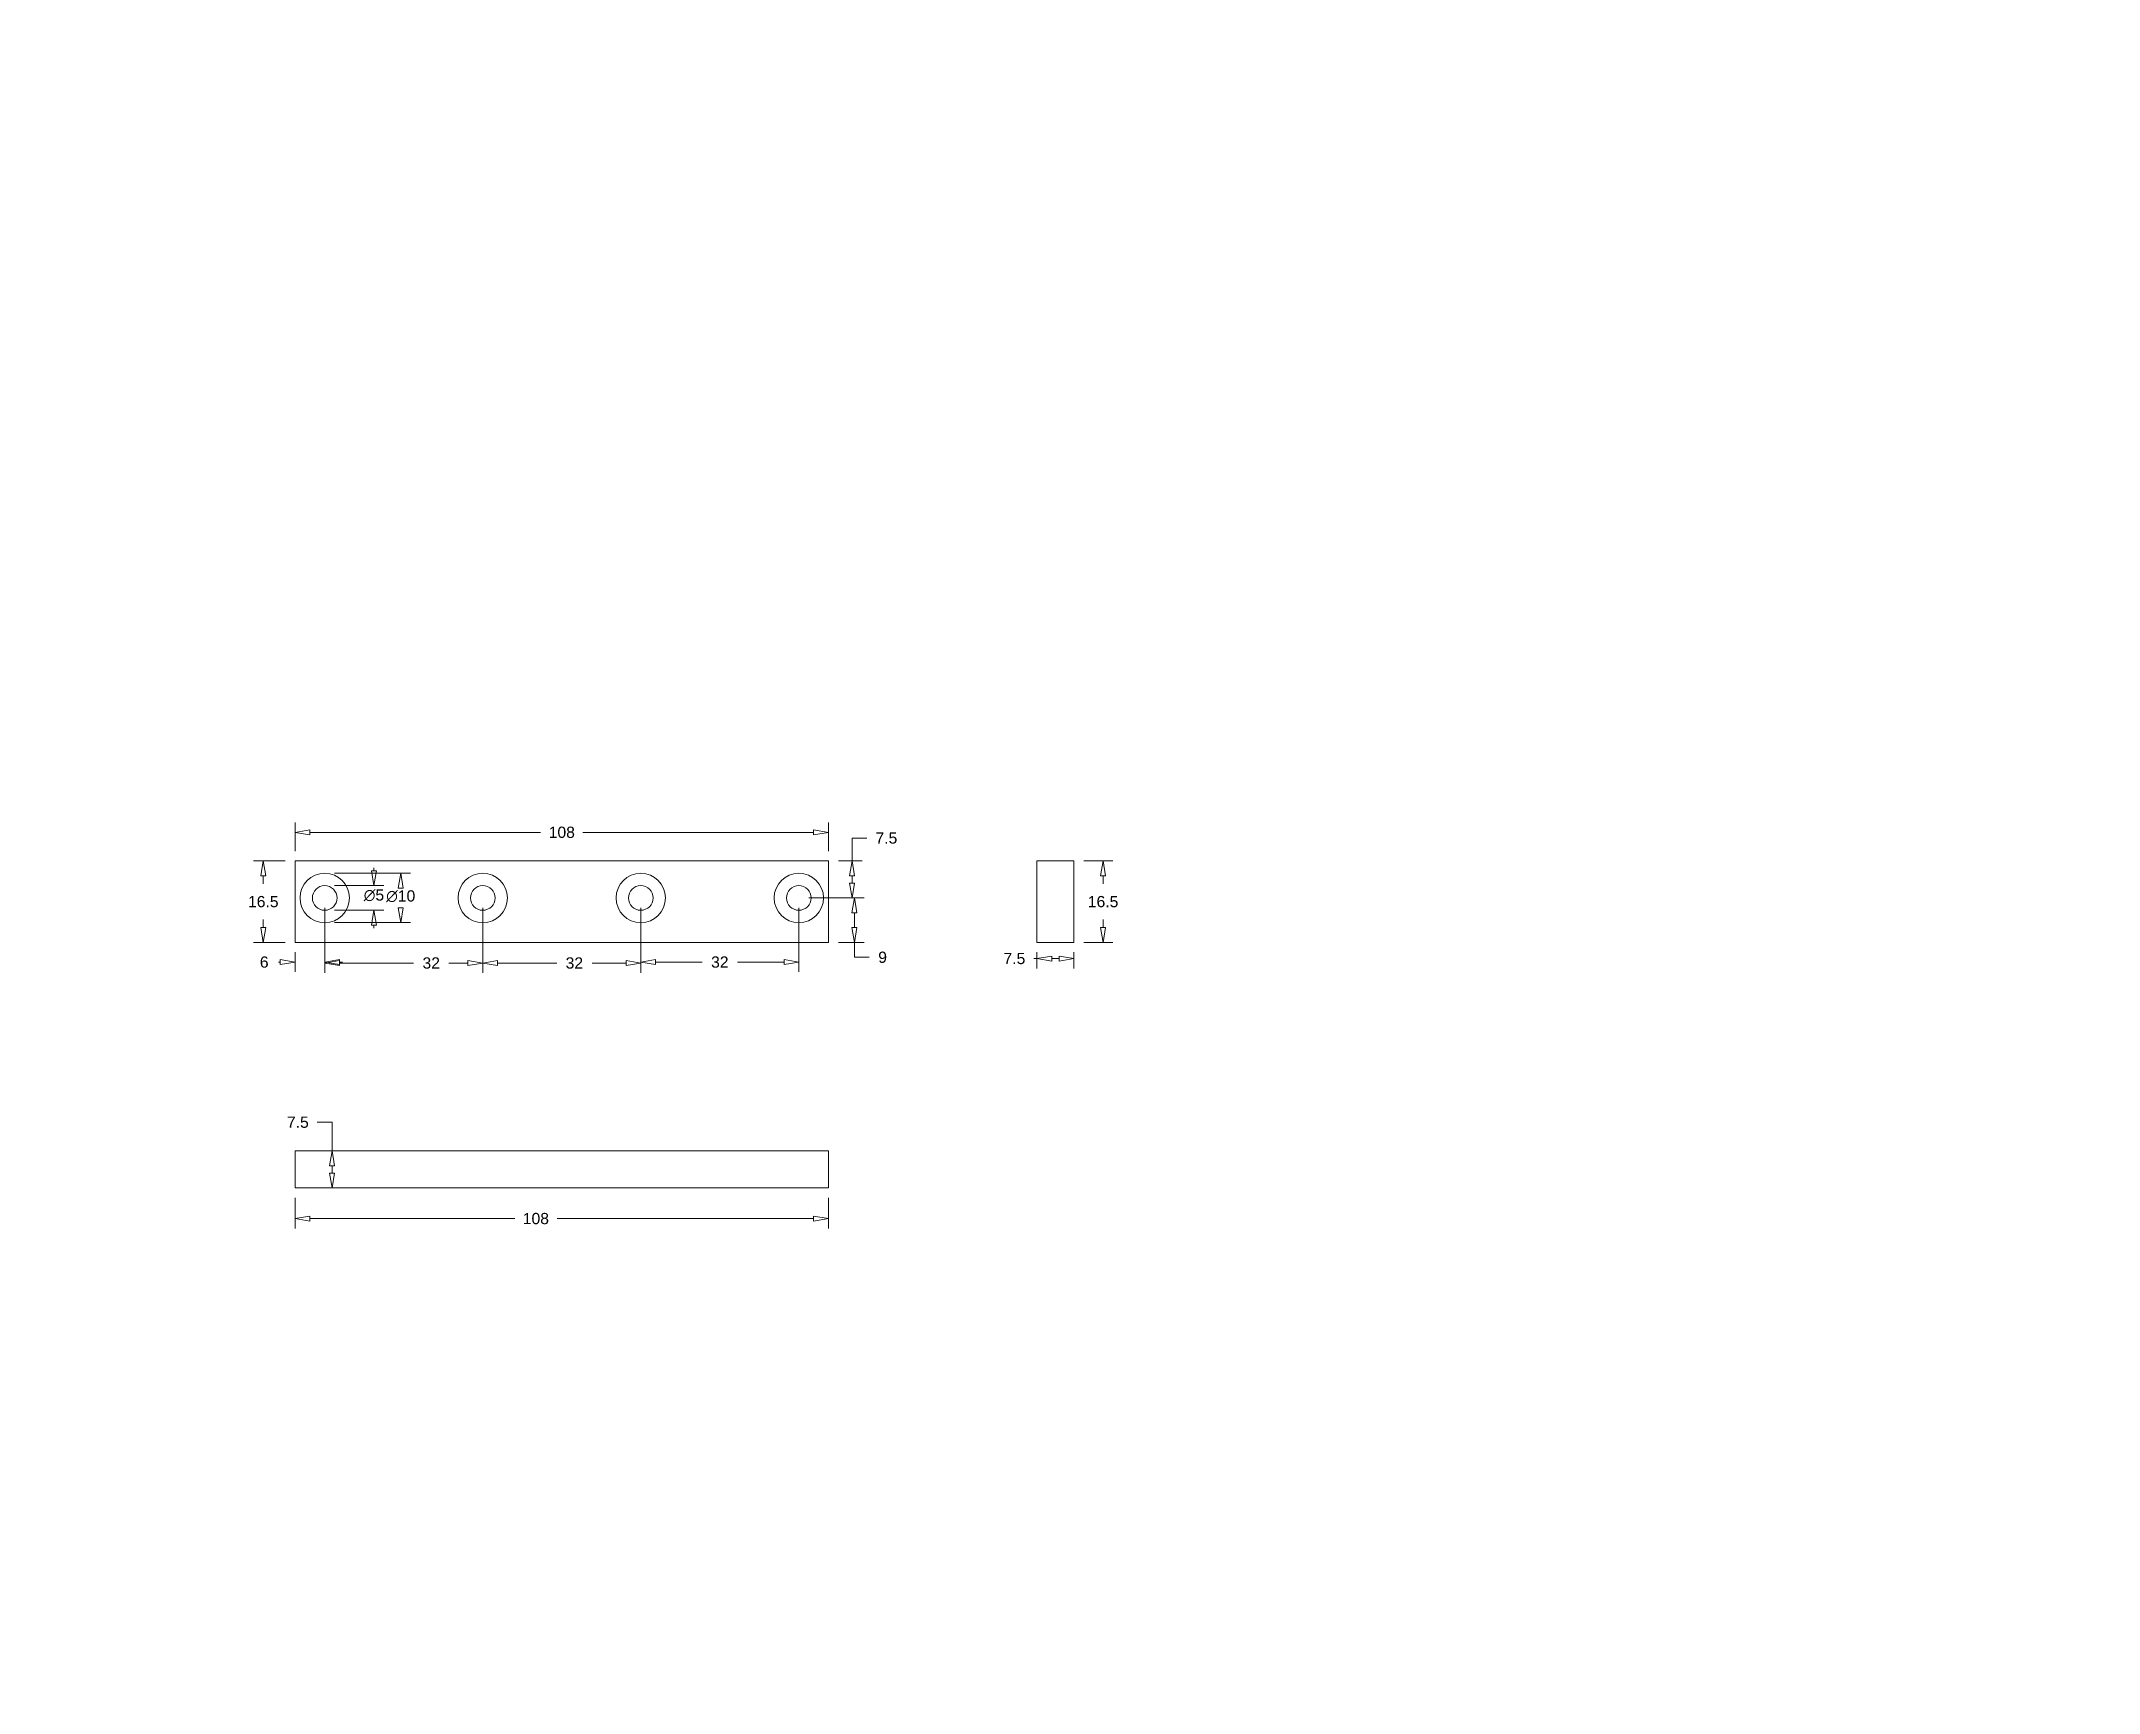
# Model space of a CAD drawing. Header units: millimetres. Extents: x 0 to 417, y 0 to 334.
import ezdxf

# ---------------------------------------------------------------- set-up
doc = ezdxf.new("R2010")
doc.units = ezdxf.units.MM
doc.layers.add('DIMENSIONS', color=7, linetype='Continuous', lineweight=0)
doc.layers.add('VISIBLE', color=7, linetype='Continuous', lineweight=0)
doc.styles.get("Standard").update_dxf_attribs({"font": 'txt', "height": 0.125})
doc.dimstyles.new('ISO-25', dxfattribs={"dimtxt": 2.5, "dimasz": 2.5, "dimexe": 1.25, "dimexo": 0.625, "dimtad": 1, "dimtxsty": 'Standard', "dimcen": 2.5, "dimadec": 0, "dimazin": 0, "dimtfac": 1, "dimtmove": 0, "dimatfit": 3, "dimfxl": 1, "dimarcsym": 0})

# ---------------------------------------------------------------- blocks, each defined once
blk = doc.blocks.new('D1')
at = {"layer": 'DIMENSIONS'}
for p, q in [((67.39, 166.46), (67.39, 167.06)), ((59.43, 163.46), (69.39, 163.46)), ((59.43, 158.46), (69.39, 158.46)), ((67.39, 155.46), (67.39, 154.86))]:
    blk.add_line(p, q, dxfattribs=at)
for points in [[(67.39, 163.46), (66.89, 166.46), (67.89, 166.46), (67.39, 163.46)], [(67.39, 158.46), (67.89, 155.46), (66.89, 155.46), (67.39, 158.46)]]:
    blk.add_lwpolyline(points, dxfattribs=at)
at = {"layer": 'DIMENSIONS', "insert": (67.39, 161.5), "char_height": 2.2754, "attachment_point": 5}
for s in ['{\\fAlibre Symbols|b0|i0|c0|p0;n}{\\fArial|b0|i0|c0|p0;5}{\\fMS Shell Dlg|b0|i0|c0|p0;\\H0.9444444x;}', '{\\fArial|b0|i0|c0|p0;}', '{\\fArial|b0|i0|c0|p0;}']:
    blk.add_mtext(s, dxfattribs=at)
blk = doc.blocks.new('D2')
at = {"layer": 'DIMENSIONS'}
for p, q in [((59.43, 165.96), (74.81, 165.96)), ((72.81, 162.96), (72.81, 162.96)), ((72.81, 158.96), (72.81, 158.96)), ((59.43, 155.96), (74.81, 155.96))]:
    blk.add_line(p, q, dxfattribs=at)
for points in [[(72.81, 165.96), (73.31, 162.96), (72.31, 162.96), (72.81, 165.96)], [(72.81, 155.96), (72.31, 158.96), (73.31, 158.96), (72.81, 155.96)]]:
    blk.add_lwpolyline(points, dxfattribs=at)
at = {"layer": 'DIMENSIONS', "insert": (72.81, 161.3), "char_height": 2.2754, "attachment_point": 5}
for s in ['{\\fAlibre Symbols|b0|i0|c0|p0;n}{\\fArial|b0|i0|c0|p0;10}{\\fMS Shell Dlg|b0|i0|c0|p0;\\H0.9444444x;}', '{\\fArial|b0|i0|c0|p0;}', '{\\fArial|b0|i0|c0|p0;}']:
    blk.add_mtext(s, dxfattribs=at)
blk = doc.blocks.new('D3')
at = {"layer": 'DIMENSIONS'}
for p, q in [((57.43, 158.96), (57.43, 145.97)), ((48.05, 147.97), (48.05, 147.97)), ((48.43, 147.97), (48.05, 147.97)), ((51.43, 149.96), (51.43, 145.97)), ((60.43, 147.97), (61.03, 147.97))]:
    blk.add_line(p, q, dxfattribs=at)
for points in [[(51.43, 147.97), (48.43, 147.47), (48.43, 148.47), (51.43, 147.97)], [(57.43, 147.97), (60.43, 148.47), (60.43, 147.47), (57.43, 147.97)]]:
    blk.add_lwpolyline(points, dxfattribs=at)
at = {"layer": 'DIMENSIONS', "insert": (45.17, 147.97), "char_height": 2.2754, "attachment_point": 5}
for s in ['{\\fArial|b0|i0|c0|p0;6}{\\fArial|b0|i0|c0|p0;}', '{\\fArial|b0|i0|c0|p0;}', '{\\fArial|b0|i0|c0|p0;}']:
    blk.add_mtext(s, dxfattribs=at)
blk = doc.blocks.new('D4')
at = {"layer": 'DIMENSIONS'}
for p, q in [((57.43, 158.96), (57.43, 145.78)), ((89.43, 158.96), (89.43, 145.78)), ((60.43, 147.78), (75.4, 147.78)), ((86.43, 147.78), (82.58, 147.78))]:
    blk.add_line(p, q, dxfattribs=at)
for points in [[(57.43, 147.78), (60.43, 148.28), (60.43, 147.28), (57.43, 147.78)], [(89.43, 147.78), (86.43, 147.28), (86.43, 148.28), (89.43, 147.78)]]:
    blk.add_lwpolyline(points, dxfattribs=at)
at = {"layer": 'DIMENSIONS', "insert": (78.99, 147.78), "char_height": 2.2754, "attachment_point": 5}
for s in ['{\\fArial|b0|i0|c0|p0;32}{\\fArial|b0|i0|c0|p0;}', '{\\fArial|b0|i0|c0|p0;}', '{\\fArial|b0|i0|c0|p0;}']:
    blk.add_mtext(s, dxfattribs=at)
blk = doc.blocks.new('D5')
at = {"layer": 'DIMENSIONS'}
for p, q in [((89.43, 158.96), (89.43, 145.78)), ((121.43, 158.96), (121.43, 145.78)), ((92.43, 147.78), (104.39, 147.78)), ((118.43, 147.78), (111.56, 147.78))]:
    blk.add_line(p, q, dxfattribs=at)
for points in [[(89.43, 147.78), (92.43, 148.28), (92.43, 147.28), (89.43, 147.78)], [(121.43, 147.78), (118.43, 147.28), (118.43, 148.28), (121.43, 147.78)]]:
    blk.add_lwpolyline(points, dxfattribs=at)
at = {"layer": 'DIMENSIONS', "insert": (107.97, 147.78), "char_height": 2.2754, "attachment_point": 5}
for s in ['{\\fArial|b0|i0|c0|p0;32}{\\fArial|b0|i0|c0|p0;}', '{\\fArial|b0|i0|c0|p0;}', '{\\fArial|b0|i0|c0|p0;}']:
    blk.add_mtext(s, dxfattribs=at)
blk = doc.blocks.new('D6')
at = {"layer": 'DIMENSIONS'}
for p, q in [((121.43, 158.96), (121.43, 145.97)), ((153.43, 158.96), (153.43, 145.97)), ((124.43, 147.97), (133.84, 147.97)), ((150.43, 147.97), (141.01, 147.97))]:
    blk.add_line(p, q, dxfattribs=at)
for points in [[(121.43, 147.97), (124.43, 148.47), (124.43, 147.47), (121.43, 147.97)], [(153.43, 147.97), (150.43, 147.47), (150.43, 148.47), (153.43, 147.97)]]:
    blk.add_lwpolyline(points, dxfattribs=at)
at = {"layer": 'DIMENSIONS', "insert": (137.43, 147.97), "char_height": 2.2754, "attachment_point": 5}
for s in ['{\\fArial|b0|i0|c0|p0;32}{\\fArial|b0|i0|c0|p0;}', '{\\fArial|b0|i0|c0|p0;}', '{\\fArial|b0|i0|c0|p0;}']:
    blk.add_mtext(s, dxfattribs=at)
blk = doc.blocks.new('D7')
at = {"layer": 'DIMENSIONS'}
for p, q in [((164.22, 173.09), (167.22, 173.09)), ((164.22, 168.46), (164.22, 173.09)), ((161.43, 168.46), (166.22, 168.46)), ((164.22, 163.96), (164.22, 165.46)), ((155.43, 160.96), (166.22, 160.96))]:
    blk.add_line(p, q, dxfattribs=at)
for points in [[(164.22, 168.46), (164.72, 165.46), (163.72, 165.46), (164.22, 168.46)], [(164.22, 160.96), (163.72, 163.96), (164.72, 163.96), (164.22, 160.96)]]:
    blk.add_lwpolyline(points, dxfattribs=at)
at = {"layer": 'DIMENSIONS', "insert": (171.16, 173.09), "char_height": 2.2754, "attachment_point": 5}
for s in ['{\\fArial|b0|i0|c0|p0;7.5}{\\fArial|b0|i0|c0|p0;}', '{\\fArial|b0|i0|c0|p0;}', '{\\fArial|b0|i0|c0|p0;}']:
    blk.add_mtext(s, dxfattribs=at)
blk = doc.blocks.new('D8')
at = {"layer": 'DIMENSIONS'}
for p, q in [((155.43, 160.96), (166.68, 160.96)), ((164.68, 157.96), (164.68, 154.96)), ((161.43, 151.96), (166.68, 151.96)), ((164.68, 151.96), (164.68, 148.94)), ((164.68, 148.94), (167.68, 148.94))]:
    blk.add_line(p, q, dxfattribs=at)
for points in [[(164.68, 160.96), (165.18, 157.96), (164.18, 157.96), (164.68, 160.96)], [(164.68, 151.96), (164.18, 154.96), (165.18, 154.96), (164.68, 151.96)]]:
    blk.add_lwpolyline(points, dxfattribs=at)
at = {"layer": 'DIMENSIONS', "insert": (170.39, 148.94), "char_height": 2.2754, "attachment_point": 5}
for s in ['{\\fArial|b0|i0|c0|p0;9}{\\fArial|b0|i0|c0|p0;}', '{\\fArial|b0|i0|c0|p0;}', '{\\fArial|b0|i0|c0|p0;}']:
    blk.add_mtext(s, dxfattribs=at)
blk = doc.blocks.new('D9')
at = {"layer": 'DIMENSIONS'}
for p, q in [((51.43, 170.46), (51.43, 176.25)), ((159.43, 170.46), (159.43, 176.25)), ((54.43, 174.25), (101.13, 174.25)), ((156.43, 174.25), (109.72, 174.25))]:
    blk.add_line(p, q, dxfattribs=at)
for points in [[(51.43, 174.25), (54.43, 174.75), (54.43, 173.75), (51.43, 174.25)], [(159.43, 174.25), (156.43, 173.75), (156.43, 174.75), (159.43, 174.25)]]:
    blk.add_lwpolyline(points, dxfattribs=at)
at = {"layer": 'DIMENSIONS', "insert": (105.43, 174.25), "char_height": 2.2754, "attachment_point": 5}
for s in ['{\\fArial|b0|i0|c0|p0;108}{\\fArial|b0|i0|c0|p0;}', '{\\fArial|b0|i0|c0|p0;}', '{\\fArial|b0|i0|c0|p0;}']:
    blk.add_mtext(s, dxfattribs=at)
blk = doc.blocks.new('D10')
at = {"layer": 'DIMENSIONS'}
for p, q in [((49.43, 168.46), (42.98, 168.46)), ((44.98, 165.46), (44.98, 163.8)), ((44.98, 154.96), (44.98, 156.63)), ((49.43, 151.96), (42.98, 151.96))]:
    blk.add_line(p, q, dxfattribs=at)
for points in [[(44.98, 168.46), (45.48, 165.46), (44.48, 165.46), (44.98, 168.46)], [(44.98, 151.96), (44.48, 154.96), (45.48, 154.96), (44.98, 151.96)]]:
    blk.add_lwpolyline(points, dxfattribs=at)
at = {"layer": 'DIMENSIONS', "insert": (44.98, 160.21), "char_height": 2.2754, "attachment_point": 5}
for s in ['{\\fArial|b0|i0|c0|p0;16.5}{\\fArial|b0|i0|c0|p0;}', '{\\fArial|b0|i0|c0|p0;}', '{\\fArial|b0|i0|c0|p0;}']:
    blk.add_mtext(s, dxfattribs=at)
blk = doc.blocks.new('D11')
at = {"layer": 'DIMENSIONS'}
for p, q in [((58.92, 115.54), (55.92, 115.54)), ((58.92, 109.75), (58.92, 115.54)), ((53.43, 109.75), (60.92, 109.75)), ((58.92, 105.25), (58.92, 106.75)), ((53.43, 102.25), (60.92, 102.25))]:
    blk.add_line(p, q, dxfattribs=at)
for points in [[(58.92, 109.75), (59.42, 106.75), (58.42, 106.75), (58.92, 109.75)], [(58.92, 102.25), (58.42, 105.25), (59.42, 105.25), (58.92, 102.25)]]:
    blk.add_lwpolyline(points, dxfattribs=at)
at = {"layer": 'DIMENSIONS', "insert": (51.98, 115.54), "char_height": 2.2754, "attachment_point": 5}
for s in ['{\\fArial|b0|i0|c0|p0;7.5}{\\fArial|b0|i0|c0|p0;}', '{\\fArial|b0|i0|c0|p0;}', '{\\fArial|b0|i0|c0|p0;}']:
    blk.add_mtext(s, dxfattribs=at)
blk = doc.blocks.new('D12')
at = {"layer": 'DIMENSIONS'}
for p, q in [((51.43, 100.25), (51.43, 94.03)), ((159.43, 100.25), (159.43, 94.03)), ((54.43, 96.03), (95.89, 96.03)), ((156.43, 96.03), (104.47, 96.03))]:
    blk.add_line(p, q, dxfattribs=at)
for points in [[(51.43, 96.03), (54.43, 96.53), (54.43, 95.53), (51.43, 96.03)], [(159.43, 96.03), (156.43, 95.53), (156.43, 96.53), (159.43, 96.03)]]:
    blk.add_lwpolyline(points, dxfattribs=at)
at = {"layer": 'DIMENSIONS', "insert": (100.18, 96.03), "char_height": 2.2754, "attachment_point": 5}
for s in ['{\\fArial|b0|i0|c0|p0;108}{\\fArial|b0|i0|c0|p0;}', '{\\fArial|b0|i0|c0|p0;}', '{\\fArial|b0|i0|c0|p0;}']:
    blk.add_mtext(s, dxfattribs=at)
blk = doc.blocks.new('D13')
at = {"layer": 'DIMENSIONS'}
for p, q in [((201.02, 148.69), (201.02, 148.69)), ((201.64, 148.69), (201.02, 148.69)), ((201.64, 149.96), (201.64, 146.69)), ((206.14, 148.69), (204.64, 148.69)), ((209.14, 149.96), (209.14, 146.69))]:
    blk.add_line(p, q, dxfattribs=at)
for points in [[(201.64, 148.69), (204.64, 149.19), (204.64, 148.19), (201.64, 148.69)], [(209.14, 148.69), (206.14, 148.19), (206.14, 149.19), (209.14, 148.69)]]:
    blk.add_lwpolyline(points, dxfattribs=at)
at = {"layer": 'DIMENSIONS', "insert": (197.08, 148.69), "char_height": 2.2754, "attachment_point": 5}
for s in ['{\\fArial|b0|i0|c0|p0;7.5}{\\fArial|b0|i0|c0|p0;}', '{\\fArial|b0|i0|c0|p0;}', '{\\fArial|b0|i0|c0|p0;}']:
    blk.add_mtext(s, dxfattribs=at)
blk = doc.blocks.new('D14')
at = {"layer": 'DIMENSIONS'}
for p, q in [((211.14, 168.46), (217.04, 168.46)), ((215.04, 165.46), (215.04, 163.8)), ((215.04, 154.96), (215.04, 156.63)), ((211.14, 151.96), (217.04, 151.96))]:
    blk.add_line(p, q, dxfattribs=at)
for points in [[(215.04, 168.46), (215.54, 165.46), (214.54, 165.46), (215.04, 168.46)], [(215.04, 151.96), (214.54, 154.96), (215.54, 154.96), (215.04, 151.96)]]:
    blk.add_lwpolyline(points, dxfattribs=at)
at = {"layer": 'DIMENSIONS', "insert": (215.04, 160.21), "char_height": 2.2754, "attachment_point": 5}
for s in ['{\\fArial|b0|i0|c0|p0;16.5}{\\fArial|b0|i0|c0|p0;}', '{\\fArial|b0|i0|c0|p0;}', '{\\fArial|b0|i0|c0|p0;}']:
    blk.add_mtext(s, dxfattribs=at)

msp = doc.modelspace()

# ---------------------------------------------------------------- linework, layer by layer
at = {"layer": 'VISIBLE'}
for p, q in [((51.4262, 151.9641), (51.4262, 168.4641)), ((51.4262, 168.4641), (159.4262, 168.4641)), ((159.4262, 168.4641), (159.4262, 151.9641)), ((201.64, 168.4641), (201.64, 151.9641)), ((201.64, 168.4641), (209.14, 168.4641)), ((209.14, 151.9641), (209.14, 168.4641)), ((159.4262, 151.9641), (51.4262, 151.9641)), ((201.64, 151.9641), (209.14, 151.9641)), ((159.4262, 109.7503), (51.4262, 109.7503)), ((51.4262, 109.7503), (51.4262, 102.2503)), ((159.4262, 109.7503), (159.4262, 102.2503)), ((51.4262, 102.2503), (159.4262, 102.2503))]:
    msp.add_line(p, q, dxfattribs=at)
for centre, radius in [((57.4262, 160.9641), 5), ((57.4262, 160.9641), 2.5), ((89.4262, 160.9641), 5), ((89.4262, 160.9641), 2.5), ((121.4262, 160.9641), 5), ((121.4262, 160.9641), 2.5), ((153.4262, 160.9641), 5), ((153.4262, 160.9641), 2.5)]:
    msp.add_circle(centre, radius, dxfattribs=at)

# ---------------------------------------------------------------- dimensions: what is measured, and where the dimension line sits
at = {"layer": 'DIMENSIONS'}
for p1, p2, picture, middle in [((51.4262, 168.4641), (159.4262, 168.4641), 'D9', (210.8524, 334.4646)), ((57.4262161255, 163.4640539572), (57.4262161255, 158.4640539572), 'D1', (172.8207397461, 321.7112951279)), ((57.4262161255, 165.9640539572), (57.4262161255, 155.9640539572), 'D2', (178.2312316895, 321.5180578232)), ((201.64, 151.9641), (209.14, 151.9641), 'D13', (398.7246, 308.9086)), ((121.4262, 160.9641), (153.4262, 160.9641), 'D6', (242.8524, 308.1851)), ((57.4262, 160.9641), (89.4262, 160.9641), 'D4', (184.4146, 307.9918)), ((89.4262, 160.9641), (121.4262, 160.9641), 'D5', (213.3994, 307.9918)), ((51.4262, 102.2503), (159.4262, 102.2503), 'D12', (205.6057, 205.7839))]:
    dim = msp.add_linear_dim(base=(0, 0), p1=p1, p2=p2, dimstyle='ISO-25', override={"dimtxt": 2.275417, "dimtad": 0, "dimdec": 3, "dimzin": 0, "dimse1": 0, "dimse2": 0, "dimsd1": 0, "dimsd2": 0, "dimadec": 3, "dimazin": 0, "dimtol": 0, "dimlim": 0, "dimtp": 0.005, "dimtm": 0.002, "dimtdec": 3}, dxfattribs=at)
    dim.commit()
    dim.dimension.update_dxf_attribs({"geometry": picture, "text_midpoint": middle})
for p1, p2, angle, picture, middle, turn in [((153.4262, 160.9641), (159.4262, 168.4641), 90, 'D7', (276.5862, 333.3052), 90), ((51.4262, 151.9641), (51.4262, 168.4641), 90, 'D10', (150.4058, 320.4281), 90), ((209.14, 151.9641), (209.14, 168.4641), 90, 'D14', (416.6772, 320.4281), 90), ((153.4262, 160.9641), (159.4262, 151.9641), 270, 'D8', (275.8133, 309.1512), 270), ((57.4262, 160.9641), (51.4262, 151.9641), 180, 'D3', (150.5991, 308.1851), 180), ((51.4262, 109.7503), (51.4262, 102.2503), 270, 'D11', (157.4039, 225.2941), 270)]:
    dim = msp.add_linear_dim(base=(0, 0), p1=p1, p2=p2, angle=angle, dimstyle='ISO-25', override={"dimtxt": 2.275417, "dimtad": 0, "dimdec": 3, "dimzin": 0, "dimse1": 0, "dimse2": 0, "dimsd1": 0, "dimsd2": 0, "dimadec": 3, "dimazin": 0, "dimtol": 0, "dimlim": 0, "dimtp": 0.005, "dimtm": 0.002, "dimtdec": 3}, dxfattribs=at)
    dim.commit()
    dim.dimension.update_dxf_attribs({"geometry": picture, "text_midpoint": middle, "text_rotation": turn})

doc.saveas('drawing.dxf')
